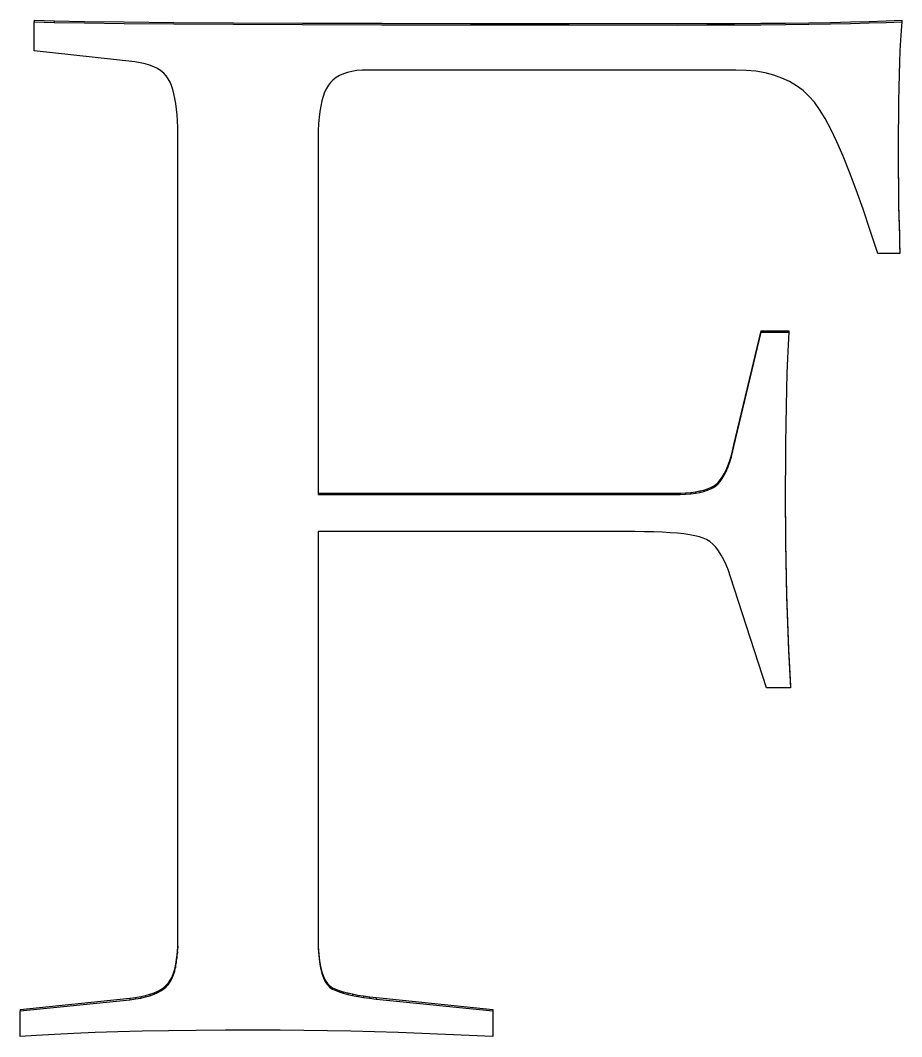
# Model space of a CAD drawing. Header units: millimetres. Extents: x -210 to 210, y -148 to 148.
# Drawn here: x -168.361 to -166.289, y -35.886 to -33.497 of the extents above; entities that cross this region are included whole.
import ezdxf

# ---------------------------------------------------------------- set-up
doc = ezdxf.new("R2010")
doc.units = ezdxf.units.MM
doc.layers.get('0').update_dxf_attribs({"lineweight": 18})

msp = doc.modelspace()

# ---------------------------------------------------------------- linework, layer by layer
at = {"color": 7, "lineweight": 30, "ltscale": 0.001193}
for p, q in [((-168.3289, -33.4975), (-168.2812, -33.4989)), ((-168.3289, -33.5009), (-168.2812, -33.5023))]:
    msp.add_line(p, q, dxfattribs=at)
at = {"color": 7, "lineweight": 30, "ltscale": 8.54492e-05}
for p, q in [((-168.3289, -33.4975), (-168.3289, -33.5009)), ((-168.2812, -33.4989), (-168.2812, -33.5023)), ((-166.2894, -33.4975), (-166.2894, -33.5009)), ((-166.2934, -34.0419), (-166.2934, -34.0453)), ((-166.687, -34.5094), (-166.687, -34.5128)), ((-166.6942, -34.5341), (-166.6942, -34.5375)), ((-166.7066, -34.5634), (-166.7066, -34.5668)), ((-166.6981, -34.5449), (-166.6981, -34.5483)), ((-166.7259, -34.5882), (-166.7259, -34.5916)), ((-166.7207, -34.5835), (-166.7207, -34.5869)), ((-166.7158, -34.5778), (-166.7158, -34.5812)), ((-166.8244, -34.609), (-166.8244, -34.6124)), ((-166.8104, -34.6088), (-166.8104, -34.6122)), ((-166.7739, -34.6056), (-166.7739, -34.6091)), ((-166.7636, -34.6038), (-166.7636, -34.6072)), ((-166.7542, -34.6015), (-166.7542, -34.6049)), ((-166.7457, -34.5988), (-166.7457, -34.6022)), ((-166.7382, -34.5957), (-166.7382, -34.5991)), ((-166.7316, -34.5921), (-166.7316, -34.5955)), ((-166.5509, -35.0626), (-166.5509, -35.0661)), ((-167.9919, -35.687), (-167.9919, -35.6904)), ((-167.9945, -35.7105), (-167.9945, -35.7139)), ((-167.993, -35.6992), (-167.993, -35.7026)), ((-167.6598, -35.6923), (-167.6598, -35.6957)), ((-167.658, -35.7078), (-167.658, -35.7113)), ((-167.9989, -35.7305), (-167.9989, -35.7339)), ((-167.9965, -35.7209), (-167.9965, -35.7243)), ((-167.6526, -35.7342), (-167.6526, -35.7376)), ((-168.0089, -35.754), (-168.0089, -35.7575)), ((-168.0018, -35.7392), (-168.0018, -35.7426)), ((-167.6392, -35.7614), (-167.6392, -35.7649)), ((-168.0468, -35.7833), (-168.0468, -35.7867)), ((-168.0382, -35.7795), (-168.0382, -35.7829)), ((-168.0305, -35.7753), (-168.0305, -35.7787)), ((-168.0238, -35.7707), (-168.0238, -35.7741)), ((-167.6334, -35.7673), (-167.6334, -35.7707)), ((-167.6269, -35.7715), (-167.6269, -35.7749)), ((-167.6196, -35.7748), (-167.6196, -35.7782)), ((-167.6113, -35.7779), (-167.6113, -35.7813)), ((-167.6019, -35.7808), (-167.6019, -35.7843)), ((-167.5915, -35.7836), (-167.5915, -35.787)), ((-167.5802, -35.7861), (-167.5802, -35.7896)), ((-168.1036, -35.7961), (-168.1036, -35.7995)), ((-168.0668, -35.7897), (-168.0668, -35.7931)), ((-168.0563, -35.7867), (-168.0563, -35.7901)), ((-167.5544, -35.7907), (-167.5544, -35.7941)), ((-167.5401, -35.7927), (-167.5401, -35.7961)), ((-167.5247, -35.7945), (-167.5247, -35.7979)), ((-168.3611, -35.8225), (-168.3611, -35.826)), ((-167.2508, -35.8225), (-167.2508, -35.826))]:
    msp.add_line(p, q, dxfattribs=at)
at = {"color": 7, "lineweight": 30, "ltscale": 0.001701}
msp.add_line((-168.3289, -33.569), (-168.3289, -33.5009), dxfattribs=at)
at = {"color": 7, "lineweight": 30, "ltscale": 0.001768}
for p, q in [((-168.2812, -33.4989), (-168.2105, -33.5002)), ((-168.2812, -33.5023), (-168.2105, -33.5036))]:
    msp.add_line(p, q, dxfattribs=at)
at = {"color": 7, "lineweight": 30, "ltscale": 0.002343}
for p, q in [((-168.2105, -33.5002), (-168.1167, -33.5013)), ((-168.2105, -33.5036), (-168.1167, -33.5048))]:
    msp.add_line(p, q, dxfattribs=at)
at = {"color": 7, "lineweight": 30, "ltscale": 0.002919}
for p, q in [((-168.1167, -33.5013), (-168, -33.5023)), ((-168.1167, -33.5048), (-168, -33.5057))]:
    msp.add_line(p, q, dxfattribs=at)
at = {"color": 7, "lineweight": 30, "ltscale": 0.003494}
for p, q in [((-168, -33.5023), (-167.8603, -33.5032)), ((-168, -33.5057), (-167.8603, -33.5066))]:
    msp.add_line(p, q, dxfattribs=at)
at = {"color": 7, "lineweight": 30, "ltscale": 0.004069}
for p, q in [((-167.8603, -33.5032), (-167.6975, -33.5038)), ((-167.8603, -33.5066), (-167.6975, -33.5073))]:
    msp.add_line(p, q, dxfattribs=at)
at = {"color": 7, "lineweight": 30, "ltscale": 0.004644}
for p, q in [((-167.6975, -33.5038), (-167.5117, -33.5044)), ((-167.6975, -33.5073), (-167.5117, -33.5078))]:
    msp.add_line(p, q, dxfattribs=at)
at = {"color": 7, "lineweight": 30, "ltscale": 0.005219}
for p, q in [((-167.5117, -33.5044), (-167.303, -33.5047)), ((-167.5117, -33.5078), (-167.303, -33.5082))]:
    msp.add_line(p, q, dxfattribs=at)
at = {"color": 7, "lineweight": 30, "ltscale": 0.005795}
for p, q in [((-167.303, -33.5047), (-167.0712, -33.505)), ((-167.303, -33.5082), (-167.0712, -33.5084))]:
    msp.add_line(p, q, dxfattribs=at)
at = {"color": 7, "lineweight": 30, "ltscale": 0.00637}
for p, q in [((-167.0712, -33.505), (-166.8164, -33.505)), ((-167.0712, -33.5084), (-166.8164, -33.5085))]:
    msp.add_line(p, q, dxfattribs=at)
at = {"color": 7, "lineweight": 30, "ltscale": 0.001725}
for p, q in [((-166.8164, -33.505), (-166.7474, -33.505)), ((-166.8164, -33.5085), (-166.7474, -33.5084))]:
    msp.add_line(p, q, dxfattribs=at)
at = {"color": 7, "lineweight": 30, "ltscale": 0.001634}
for p, q in [((-166.7474, -33.505), (-166.682, -33.5047)), ((-166.7474, -33.5084), (-166.682, -33.5082))]:
    msp.add_line(p, q, dxfattribs=at)
at = {"color": 7, "lineweight": 30, "ltscale": 0.001543}
for p, q in [((-166.682, -33.5047), (-166.6203, -33.5044)), ((-166.682, -33.5082), (-166.6203, -33.5078))]:
    msp.add_line(p, q, dxfattribs=at)
at = {"color": 7, "lineweight": 30, "ltscale": 0.001453}
for p, q in [((-166.6203, -33.5044), (-166.5621, -33.5038)), ((-166.6203, -33.5078), (-166.5621, -33.5073))]:
    msp.add_line(p, q, dxfattribs=at)
at = {"color": 7, "lineweight": 30, "ltscale": 0.001363}
for p, q in [((-166.5621, -33.5038), (-166.5076, -33.5032)), ((-166.5621, -33.5073), (-166.5076, -33.5066))]:
    msp.add_line(p, q, dxfattribs=at)
at = {"color": 7, "lineweight": 30, "ltscale": 0.001272}
for p, q in [((-166.5076, -33.5032), (-166.4568, -33.5023)), ((-166.5076, -33.5066), (-166.4568, -33.5057))]:
    msp.add_line(p, q, dxfattribs=at)
at = {"color": 7, "lineweight": 30, "ltscale": 0.001182}
for p, q in [((-166.4568, -33.5023), (-166.4095, -33.5013)), ((-166.4568, -33.5057), (-166.4095, -33.5048))]:
    msp.add_line(p, q, dxfattribs=at)
at = {"color": 7, "lineweight": 30, "ltscale": 0.001091}
for p, q in [((-166.4095, -33.5013), (-166.3659, -33.5002)), ((-166.4095, -33.5048), (-166.3659, -33.5036))]:
    msp.add_line(p, q, dxfattribs=at)
at = {"color": 7, "lineweight": 30, "ltscale": 0.001001}
for p, q in [((-166.3659, -33.5002), (-166.3258, -33.4989)), ((-166.3659, -33.5036), (-166.3258, -33.5023))]:
    msp.add_line(p, q, dxfattribs=at)
at = {"color": 7, "lineweight": 30, "ltscale": 0.000910897}
for p, q in [((-166.3258, -33.4989), (-166.2894, -33.4975)), ((-166.3258, -33.5023), (-166.2894, -33.5009))]:
    msp.add_line(p, q, dxfattribs=at)
at = {"color": 7, "lineweight": 30, "ltscale": 0.000518297}
msp.add_line((-166.2894, -33.5009), (-166.2909, -33.5216), dxfattribs=at)
at = {"color": 7, "lineweight": 30, "ltscale": 0.00056914}
msp.add_line((-166.2909, -33.5216), (-166.2923, -33.5443), dxfattribs=at)
at = {"color": 7, "lineweight": 30, "ltscale": 0.000619782}
msp.add_line((-166.2923, -33.5443), (-166.2935, -33.5691), dxfattribs=at)
at = {"color": 7, "lineweight": 30, "ltscale": 0.00597}
msp.add_line((-168.0916, -33.5954), (-168.3289, -33.569), dxfattribs=at)
at = {"color": 7, "lineweight": 30, "ltscale": 0.000670649}
msp.add_line((-166.2935, -33.5691), (-166.2946, -33.5959), dxfattribs=at)
at = {"color": 7, "lineweight": 30, "ltscale": 0.000313509}
msp.add_line((-168.0791, -33.5973), (-168.0916, -33.5954), dxfattribs=at)
at = {"color": 7, "lineweight": 30, "ltscale": 0.000293839}
msp.add_line((-168.0677, -33.5997), (-168.0791, -33.5973), dxfattribs=at)
at = {"color": 7, "lineweight": 30, "ltscale": 0.000275263}
msp.add_line((-168.0571, -33.6028), (-168.0677, -33.5997), dxfattribs=at)
at = {"color": 7, "lineweight": 30, "ltscale": 0.000258388}
msp.add_line((-168.0475, -33.6066), (-168.0571, -33.6028), dxfattribs=at)
at = {"color": 7, "lineweight": 30, "ltscale": 0.000244086}
msp.add_line((-168.0388, -33.611), (-168.0475, -33.6066), dxfattribs=at)
at = {"color": 7, "lineweight": 30, "ltscale": 0.000231881}
msp.add_line((-168.031, -33.6161), (-168.0388, -33.611), dxfattribs=at)
at = {"color": 7, "lineweight": 30, "ltscale": 0.000721413}
msp.add_line((-166.2946, -33.5959), (-166.2955, -33.6247), dxfattribs=at)
at = {"color": 7, "lineweight": 30, "ltscale": 0.000222611}
msp.add_line((-168.0241, -33.6217), (-168.031, -33.6161), dxfattribs=at)
at = {"color": 7, "lineweight": 30, "ltscale": 0.000216984}
msp.add_line((-168.0182, -33.6281), (-168.0241, -33.6217), dxfattribs=at)
at = {"color": 7, "lineweight": 30, "ltscale": 0.000214886}
msp.add_line((-168.0132, -33.6351), (-168.0182, -33.6281), dxfattribs=at)
at = {"color": 7, "lineweight": 30, "ltscale": 0.000215974}
msp.add_line((-168.0091, -33.6427), (-168.0132, -33.6351), dxfattribs=at)
at = {"color": 7, "lineweight": 30, "ltscale": 0.000221492}
msp.add_line((-167.6185, -33.6319), (-167.6256, -33.6373), dxfattribs=at)
at = {"color": 7, "lineweight": 30, "ltscale": 0.000229881}
msp.add_line((-167.6106, -33.6272), (-167.6185, -33.6319), dxfattribs=at)
at = {"color": 7, "lineweight": 30, "ltscale": 0.000241227}
msp.add_line((-167.6018, -33.6233), (-167.6106, -33.6272), dxfattribs=at)
at = {"color": 7, "lineweight": 30, "ltscale": 0.000255738}
msp.add_line((-167.5921, -33.6201), (-167.6018, -33.6233), dxfattribs=at)
at = {"color": 7, "lineweight": 30, "ltscale": 0.000271726}
msp.add_line((-167.5815, -33.6176), (-167.5921, -33.6201), dxfattribs=at)
at = {"color": 7, "lineweight": 30, "ltscale": 0.000289969}
msp.add_line((-167.5701, -33.6158), (-167.5815, -33.6176), dxfattribs=at)
at = {"color": 7, "lineweight": 30, "ltscale": 0.000310167}
msp.add_line((-167.5577, -33.6147), (-167.5701, -33.6158), dxfattribs=at)
at = {"color": 7, "lineweight": 30, "ltscale": 0.000330853}
msp.add_line((-167.5445, -33.6143), (-167.5577, -33.6147), dxfattribs=at)
at = {"color": 7, "lineweight": 30, "ltscale": 0.021622}
msp.add_line((-166.6796, -33.6143), (-167.5445, -33.6143), dxfattribs=at)
at = {"color": 7, "lineweight": 30, "ltscale": 0.00060759}
msp.add_line((-166.6553, -33.6151), (-166.6796, -33.6143), dxfattribs=at)
at = {"color": 7, "lineweight": 30, "ltscale": 0.000578048}
msp.add_line((-166.6323, -33.6173), (-166.6553, -33.6151), dxfattribs=at)
at = {"color": 7, "lineweight": 30, "ltscale": 0.000551373}
msp.add_line((-166.6106, -33.6211), (-166.6323, -33.6173), dxfattribs=at)
at = {"color": 7, "lineweight": 30, "ltscale": 0.00052803}
msp.add_line((-166.5901, -33.6264), (-166.6106, -33.6211), dxfattribs=at)
at = {"color": 7, "lineweight": 30, "ltscale": 0.000507686}
msp.add_line((-166.571, -33.6332), (-166.5901, -33.6264), dxfattribs=at)
at = {"color": 7, "lineweight": 30, "ltscale": 0.000492406}
msp.add_line((-166.5531, -33.6415), (-166.571, -33.6332), dxfattribs=at)
at = {"color": 7, "lineweight": 30, "ltscale": 0.000772407}
msp.add_line((-166.2955, -33.6247), (-166.2962, -33.6556), dxfattribs=at)
at = {"color": 7, "lineweight": 30, "ltscale": 0.00022639}
msp.add_line((-168.0056, -33.651), (-168.0091, -33.6427), dxfattribs=at)
at = {"color": 7, "lineweight": 30, "ltscale": 0.000243374}
msp.add_line((-168.0026, -33.6603), (-168.0056, -33.651), dxfattribs=at)
at = {"color": 7, "lineweight": 30, "ltscale": 0.000261871}
msp.add_line((-167.9999, -33.6704), (-168.0026, -33.6603), dxfattribs=at)
at = {"color": 7, "lineweight": 30, "ltscale": 0.00024078}
msp.add_line((-167.6416, -33.6579), (-167.6457, -33.6666), dxfattribs=at)
at = {"color": 7, "lineweight": 30, "ltscale": 0.00022402}
msp.add_line((-167.637, -33.6502), (-167.6416, -33.6579), dxfattribs=at)
at = {"color": 7, "lineweight": 30, "ltscale": 0.000215474}
msp.add_line((-167.6317, -33.6434), (-167.637, -33.6502), dxfattribs=at)
at = {"color": 7, "lineweight": 30, "ltscale": 0.000216874}
msp.add_line((-167.6256, -33.6373), (-167.6317, -33.6434), dxfattribs=at)
at = {"color": 7, "lineweight": 30, "ltscale": 0.000481688}
msp.add_line((-166.5366, -33.6514), (-166.5531, -33.6415), dxfattribs=at)
at = {"color": 7, "lineweight": 30, "ltscale": 0.000475852}
msp.add_line((-166.5213, -33.6627), (-166.5366, -33.6514), dxfattribs=at)
at = {"color": 7, "lineweight": 30, "ltscale": 0.000823326}
msp.add_line((-166.2962, -33.6556), (-166.2967, -33.6885), dxfattribs=at)
at = {"color": 7, "lineweight": 30, "ltscale": 0.000280951}
msp.add_line((-167.9975, -33.6814), (-167.9999, -33.6704), dxfattribs=at)
at = {"color": 7, "lineweight": 30, "ltscale": 0.000300428}
msp.add_line((-167.9955, -33.6932), (-167.9975, -33.6814), dxfattribs=at)
at = {"color": 7, "lineweight": 30, "ltscale": 0.000279984}
msp.add_line((-167.6493, -33.6764), (-167.6524, -33.6871), dxfattribs=at)
at = {"color": 7, "lineweight": 30, "ltscale": 0.000259627}
msp.add_line((-167.6457, -33.6666), (-167.6493, -33.6764), dxfattribs=at)
at = {"color": 7, "lineweight": 30, "ltscale": 0.000475313}
msp.add_line((-166.5073, -33.6756), (-166.5213, -33.6627), dxfattribs=at)
at = {"color": 7, "lineweight": 30, "ltscale": 0.000479295}
msp.add_line((-166.4946, -33.6899), (-166.5073, -33.6756), dxfattribs=at)
at = {"color": 7, "lineweight": 30, "ltscale": 0.000320564}
msp.add_line((-167.9939, -33.706), (-167.9955, -33.6932), dxfattribs=at)
at = {"color": 7, "lineweight": 30, "ltscale": 0.000341361}
msp.add_line((-167.9926, -33.7196), (-167.9939, -33.706), dxfattribs=at)
at = {"color": 7, "lineweight": 30, "ltscale": 0.000324511}
msp.add_line((-167.6551, -33.6989), (-167.6573, -33.7117), dxfattribs=at)
at = {"color": 7, "lineweight": 30, "ltscale": 0.000301966}
msp.add_line((-167.6524, -33.6871), (-167.6551, -33.6989), dxfattribs=at)
at = {"color": 7, "lineweight": 30, "ltscale": 0.000528817}
msp.add_line((-166.4822, -33.7071), (-166.4946, -33.6899), dxfattribs=at)
at = {"color": 7, "lineweight": 30, "ltscale": 0.000621465}
msp.add_line((-166.4693, -33.7283), (-166.4822, -33.7071), dxfattribs=at)
at = {"color": 7, "lineweight": 30, "ltscale": 0.000874385}
msp.add_line((-166.2967, -33.6885), (-166.2971, -33.7235), dxfattribs=at)
at = {"color": 7, "lineweight": 30, "ltscale": 0.000362047}
msp.add_line((-167.9917, -33.734), (-167.9926, -33.7196), dxfattribs=at)
at = {"color": 7, "lineweight": 30, "ltscale": 0.000372201}
msp.add_line((-167.659, -33.7255), (-167.6602, -33.7404), dxfattribs=at)
at = {"color": 7, "lineweight": 30, "ltscale": 0.000348006}
msp.add_line((-167.6573, -33.7117), (-167.659, -33.7255), dxfattribs=at)
at = {"color": 7, "lineweight": 30, "ltscale": 0.000717432}
msp.add_line((-166.4558, -33.7537), (-166.4693, -33.7283), dxfattribs=at)
at = {"color": 7, "lineweight": 30, "ltscale": 0.000925275}
msp.add_line((-166.2971, -33.7235), (-166.2974, -33.7605), dxfattribs=at)
at = {"color": 7, "lineweight": 30, "ltscale": 0.000383528}
msp.add_line((-167.9912, -33.7493), (-167.9917, -33.734), dxfattribs=at)
at = {"color": 7, "lineweight": 30, "ltscale": 0.000405047}
msp.add_line((-167.991, -33.7655), (-167.9912, -33.7493), dxfattribs=at)
at = {"color": 7, "lineweight": 30, "ltscale": 0.000396848}
msp.add_line((-167.6602, -33.7404), (-167.6609, -33.7562), dxfattribs=at)
at = {"color": 7, "lineweight": 30, "ltscale": 0.00081483}
msp.add_line((-166.4418, -33.7831), (-166.4558, -33.7537), dxfattribs=at)
at = {"color": 7, "lineweight": 30, "ltscale": 0.047446}
msp.add_line((-167.991, -35.6634), (-167.991, -33.7655), dxfattribs=at)
at = {"color": 7, "lineweight": 30, "ltscale": 0.000422045}
msp.add_line((-167.6609, -33.7562), (-167.6611, -33.7731), dxfattribs=at)
at = {"color": 7, "lineweight": 30, "ltscale": 0.020982}
msp.add_line((-167.6611, -33.7731), (-167.6611, -34.6124), dxfattribs=at)
at = {"color": 7, "lineweight": 30, "ltscale": 0.000976279}
msp.add_line((-166.2974, -33.7605), (-166.2975, -33.7996), dxfattribs=at)
at = {"color": 7, "lineweight": 30, "ltscale": 0.000913296}
msp.add_line((-166.4272, -33.8166), (-166.4418, -33.7831), dxfattribs=at)
at = {"color": 7, "lineweight": 30, "ltscale": 0.000724889}
for p, q in [((-166.2975, -33.7961), (-166.2974, -33.8251)), ((-166.2975, -33.7996), (-166.2974, -33.8286))]:
    msp.add_line(p, q, dxfattribs=at)
at = {"color": 7, "lineweight": 30, "ltscale": 0.001013}
msp.add_line((-166.412, -33.8542), (-166.4272, -33.8166), dxfattribs=at)
at = {"color": 7, "lineweight": 30, "ltscale": 0.000700478}
for p, q in [((-166.2974, -33.8251), (-166.2973, -33.8532)), ((-166.2974, -33.8286), (-166.2973, -33.8566))]:
    msp.add_line(p, q, dxfattribs=at)
at = {"color": 7, "lineweight": 30, "ltscale": 0.001114}
msp.add_line((-166.3963, -33.8958), (-166.412, -33.8542), dxfattribs=at)
at = {"color": 7, "lineweight": 30, "ltscale": 0.000675795}
msp.add_line((-166.2973, -33.8532), (-166.2971, -33.8802), dxfattribs=at)
at = {"color": 7, "lineweight": 30, "ltscale": 0.000675699}
msp.add_line((-166.2973, -33.8566), (-166.2971, -33.8836), dxfattribs=at)
at = {"color": 7, "lineweight": 30, "ltscale": 0.001214}
msp.add_line((-166.38, -33.9416), (-166.3963, -33.8958), dxfattribs=at)
at = {"color": 7, "lineweight": 30, "ltscale": 0.00065111}
msp.add_line((-166.2971, -33.8802), (-166.2968, -33.9062), dxfattribs=at)
at = {"color": 7, "lineweight": 30, "ltscale": 0.000651205}
msp.add_line((-166.2971, -33.8836), (-166.2968, -33.9097), dxfattribs=at)
at = {"color": 7, "lineweight": 30, "ltscale": 0.000626822}
for p, q in [((-166.2968, -33.9062), (-166.2965, -33.9313)), ((-166.2968, -33.9097), (-166.2965, -33.9347))]:
    msp.add_line(p, q, dxfattribs=at)
at = {"color": 7, "lineweight": 30, "ltscale": 0.001315}
msp.add_line((-166.3631, -33.9914), (-166.38, -33.9416), dxfattribs=at)
at = {"color": 7, "lineweight": 30, "ltscale": 0.000602163}
for p, q in [((-166.2965, -33.9313), (-166.296, -33.9554)), ((-166.2965, -33.9347), (-166.296, -33.9588))]:
    msp.add_line(p, q, dxfattribs=at)
at = {"color": 7, "lineweight": 30, "ltscale": 0.000577595}
msp.add_line((-166.296, -33.9554), (-166.2955, -33.9785), dxfattribs=at)
at = {"color": 7, "lineweight": 30, "ltscale": 0.0005775}
msp.add_line((-166.296, -33.9588), (-166.2955, -33.9819), dxfattribs=at)
at = {"color": 7, "lineweight": 30, "ltscale": 0.001416}
msp.add_line((-166.3457, -34.0453), (-166.3631, -33.9914), dxfattribs=at)
at = {"color": 7, "lineweight": 30, "ltscale": 0.000553151}
for p, q in [((-166.2955, -33.9785), (-166.2949, -34.0006)), ((-166.2955, -33.9819), (-166.2949, -34.004))]:
    msp.add_line(p, q, dxfattribs=at)
at = {"color": 7, "lineweight": 30, "ltscale": 0.000528602}
for p, q in [((-166.2949, -34.0006), (-166.2942, -34.0217)), ((-166.2949, -34.004), (-166.2942, -34.0252))]:
    msp.add_line(p, q, dxfattribs=at)
at = {"color": 7, "lineweight": 30, "ltscale": 0.000504092}
msp.add_line((-166.2942, -34.0217), (-166.2934, -34.0419), dxfattribs=at)
at = {"color": 7, "lineweight": 30, "ltscale": 0.000504187}
msp.add_line((-166.2942, -34.0252), (-166.2934, -34.0453), dxfattribs=at)
at = {"color": 7, "lineweight": 30, "ltscale": 0.001307}
msp.add_line((-166.2934, -34.0453), (-166.3457, -34.0453), dxfattribs=at)
at = {"color": 7, "lineweight": 30, "ltscale": 0.006901}
for p, q in [((-166.6836, -34.4956), (-166.6193, -34.2271)), ((-166.6836, -34.499), (-166.6193, -34.2305))]:
    msp.add_line(p, q, dxfattribs=at)
at = {"color": 7, "lineweight": 30, "ltscale": 0.001609}
for p, q in [((-166.6193, -34.2271), (-166.5549, -34.2271)), ((-166.6193, -34.2305), (-166.5549, -34.2305))]:
    msp.add_line(p, q, dxfattribs=at)
at = {"color": 7, "lineweight": 30, "ltscale": 8.53539e-05}
for p, q in [((-166.6193, -34.2271), (-166.6193, -34.2305)), ((-166.5549, -34.2271), (-166.5549, -34.2305)), ((-166.6905, -34.5222), (-166.6905, -34.5257)), ((-166.7023, -34.5546), (-166.7023, -34.558)), ((-166.7111, -34.5711), (-166.7111, -34.5745)), ((-166.7973, -34.6081), (-166.7973, -34.6116)), ((-166.7851, -34.6071), (-166.7851, -34.6105)), ((-167.9912, -35.6739), (-167.9912, -35.6773)), ((-167.6608, -35.675), (-167.6608, -35.6784)), ((-167.6557, -35.7218), (-167.6557, -35.7252))]:
    msp.add_line(p, q, dxfattribs=at)
at = {"color": 7, "lineweight": 30, "ltscale": 0.000734367}
msp.add_line((-166.5549, -34.2305), (-166.5564, -34.2599), dxfattribs=at)
at = {"color": 7, "lineweight": 30, "ltscale": 0.000802298}
msp.add_line((-166.5564, -34.2599), (-166.5578, -34.2919), dxfattribs=at)
at = {"color": 7, "lineweight": 30, "ltscale": 0.000870069}
msp.add_line((-166.5578, -34.2919), (-166.559, -34.3267), dxfattribs=at)
at = {"color": 7, "lineweight": 30, "ltscale": 0.000937916}
msp.add_line((-166.559, -34.3267), (-166.56, -34.3642), dxfattribs=at)
at = {"color": 7, "lineweight": 30, "ltscale": 0.001006}
msp.add_line((-166.56, -34.3642), (-166.561, -34.4045), dxfattribs=at)
at = {"color": 7, "lineweight": 30, "ltscale": 0.001074}
for p, q in [((-166.561, -34.4045), (-166.5617, -34.4474)), ((-166.5571, -34.9328), (-166.5552, -34.9757)), ((-166.5571, -34.9362), (-166.5552, -34.9791))]:
    msp.add_line(p, q, dxfattribs=at)
at = {"color": 7, "lineweight": 30, "ltscale": 0.001142}
msp.add_line((-166.5617, -34.4474), (-166.5622, -34.4931), dxfattribs=at)
at = {"color": 7, "lineweight": 30, "ltscale": 0.000356218}
for p, q in [((-166.687, -34.5094), (-166.6836, -34.4956)), ((-166.687, -34.5128), (-166.6836, -34.499))]:
    msp.add_line(p, q, dxfattribs=at)
at = {"color": 7, "lineweight": 30, "ltscale": 0.00121}
msp.add_line((-166.5622, -34.4931), (-166.5626, -34.5415), dxfattribs=at)
at = {"color": 7, "lineweight": 30, "ltscale": 0.000332689}
msp.add_line((-166.6905, -34.5222), (-166.687, -34.5094), dxfattribs=at)
at = {"color": 7, "lineweight": 30, "ltscale": 0.000332597}
msp.add_line((-166.6905, -34.5257), (-166.687, -34.5128), dxfattribs=at)
at = {"color": 7, "lineweight": 30, "ltscale": 0.000287014}
for p, q in [((-166.6981, -34.5449), (-166.6942, -34.5341)), ((-166.6981, -34.5483), (-166.6942, -34.5375))]:
    msp.add_line(p, q, dxfattribs=at)
at = {"color": 7, "lineweight": 30, "ltscale": 0.000309581}
msp.add_line((-166.6942, -34.5341), (-166.6905, -34.5222), dxfattribs=at)
at = {"color": 7, "lineweight": 30, "ltscale": 0.000309672}
msp.add_line((-166.6942, -34.5375), (-166.6905, -34.5257), dxfattribs=at)
at = {"color": 7, "lineweight": 30, "ltscale": 0.001278}
msp.add_line((-166.5626, -34.5415), (-166.5629, -34.5926), dxfattribs=at)
at = {"color": 7, "lineweight": 30, "ltscale": 0.000224257}
msp.add_line((-166.7111, -34.5711), (-166.7066, -34.5634), dxfattribs=at)
at = {"color": 7, "lineweight": 30, "ltscale": 0.000224175}
msp.add_line((-166.7111, -34.5745), (-166.7066, -34.5668), dxfattribs=at)
at = {"color": 7, "lineweight": 30, "ltscale": 0.000243705}
msp.add_line((-166.7066, -34.5634), (-166.7023, -34.5546), dxfattribs=at)
at = {"color": 7, "lineweight": 30, "ltscale": 0.000243791}
msp.add_line((-166.7066, -34.5668), (-166.7023, -34.558), dxfattribs=at)
at = {"color": 7, "lineweight": 30, "ltscale": 0.000265538}
msp.add_line((-166.7023, -34.5546), (-166.6981, -34.5449), dxfattribs=at)
at = {"color": 7, "lineweight": 30, "ltscale": 0.00026545}
msp.add_line((-166.7023, -34.558), (-166.6981, -34.5483), dxfattribs=at)
at = {"color": 7, "lineweight": 30, "ltscale": 0.000172968}
for p, q in [((-166.7316, -34.5921), (-166.7259, -34.5882)), ((-166.7316, -34.5955), (-166.7259, -34.5916))]:
    msp.add_line(p, q, dxfattribs=at)
at = {"color": 7, "lineweight": 30, "ltscale": 0.000173298}
for p, q in [((-166.7259, -34.5882), (-166.7207, -34.5835)), ((-166.7259, -34.5916), (-166.7207, -34.5869))]:
    msp.add_line(p, q, dxfattribs=at)
at = {"color": 7, "lineweight": 30, "ltscale": 0.000188401}
for p, q in [((-166.7207, -34.5835), (-166.7158, -34.5778)), ((-166.7207, -34.5869), (-166.7158, -34.5812))]:
    msp.add_line(p, q, dxfattribs=at)
at = {"color": 7, "lineweight": 30, "ltscale": 0.000204883}
msp.add_line((-166.7158, -34.5778), (-166.7111, -34.5711), dxfattribs=at)
at = {"color": 7, "lineweight": 30, "ltscale": 0.000204961}
msp.add_line((-166.7158, -34.5812), (-166.7111, -34.5745), dxfattribs=at)
at = {"color": 7, "lineweight": 30, "ltscale": 0.020918}
for p, q in [((-167.6611, -34.609), (-166.8244, -34.609)), ((-167.6611, -34.6124), (-166.8244, -34.6124))]:
    msp.add_line(p, q, dxfattribs=at)
at = {"color": 7, "lineweight": 30, "ltscale": 0.000350227}
for p, q in [((-166.8244, -34.609), (-166.8104, -34.6088)), ((-166.8244, -34.6124), (-166.8104, -34.6122))]:
    msp.add_line(p, q, dxfattribs=at)
at = {"color": 7, "lineweight": 30, "ltscale": 0.00032767}
msp.add_line((-166.8104, -34.6088), (-166.7973, -34.6081), dxfattribs=at)
at = {"color": 7, "lineweight": 30, "ltscale": 0.000327674}
msp.add_line((-166.8104, -34.6122), (-166.7973, -34.6116), dxfattribs=at)
at = {"color": 7, "lineweight": 30, "ltscale": 0.000305516}
for p, q in [((-166.7973, -34.6081), (-166.7851, -34.6071)), ((-166.7973, -34.6116), (-166.7851, -34.6105))]:
    msp.add_line(p, q, dxfattribs=at)
at = {"color": 7, "lineweight": 30, "ltscale": 0.000283128}
msp.add_line((-166.7851, -34.6071), (-166.7739, -34.6056), dxfattribs=at)
at = {"color": 7, "lineweight": 30, "ltscale": 0.000283115}
msp.add_line((-166.7851, -34.6105), (-166.7739, -34.6091), dxfattribs=at)
at = {"color": 7, "lineweight": 30, "ltscale": 0.000262073}
for p, q in [((-166.7739, -34.6056), (-166.7636, -34.6038)), ((-166.7739, -34.6091), (-166.7636, -34.6072))]:
    msp.add_line(p, q, dxfattribs=at)
at = {"color": 7, "lineweight": 30, "ltscale": 0.000241852}
for p, q in [((-166.7636, -34.6038), (-166.7542, -34.6015)), ((-166.7636, -34.6072), (-166.7542, -34.6049))]:
    msp.add_line(p, q, dxfattribs=at)
at = {"color": 7, "lineweight": 30, "ltscale": 0.000221887}
for p, q in [((-166.7542, -34.6015), (-166.7457, -34.5988)), ((-166.7542, -34.6049), (-166.7457, -34.6022))]:
    msp.add_line(p, q, dxfattribs=at)
at = {"color": 7, "lineweight": 30, "ltscale": 0.000204587}
for p, q in [((-166.7457, -34.5988), (-166.7382, -34.5957)), ((-166.7457, -34.6022), (-166.7382, -34.5991))]:
    msp.add_line(p, q, dxfattribs=at)
at = {"color": 7, "lineweight": 30, "ltscale": 0.000187683}
for p, q in [((-166.7382, -34.5957), (-166.7316, -34.5921)), ((-166.7382, -34.5991), (-166.7316, -34.5955))]:
    msp.add_line(p, q, dxfattribs=at)
at = {"color": 7, "lineweight": 30, "ltscale": 0.001346}
msp.add_line((-166.5629, -34.5926), (-166.563, -34.6464), dxfattribs=at)
at = {"color": 7, "lineweight": 30, "ltscale": 0.001007}
for p, q in [((-166.563, -34.643), (-166.5628, -34.6833)), ((-166.563, -34.6464), (-166.5628, -34.6867))]:
    msp.add_line(p, q, dxfattribs=at)
at = {"color": 7, "lineweight": 30, "ltscale": 0.001016}
for p, q in [((-166.5628, -34.6833), (-166.5625, -34.7239)), ((-166.5628, -34.6867), (-166.5625, -34.7273))]:
    msp.add_line(p, q, dxfattribs=at)
at = {"color": 7, "lineweight": 30, "ltscale": 0.018605}
msp.add_line((-166.9169, -34.6993), (-167.6611, -34.6993), dxfattribs=at)
at = {"color": 7, "lineweight": 30, "ltscale": 0.024007}
msp.add_line((-167.6611, -34.6993), (-167.6611, -35.6596), dxfattribs=at)
at = {"color": 7, "lineweight": 30, "ltscale": 0.000583661}
msp.add_line((-166.8936, -34.6995), (-166.9169, -34.6993), dxfattribs=at)
at = {"color": 7, "lineweight": 30, "ltscale": 0.000542569}
msp.add_line((-166.8719, -34.6999), (-166.8936, -34.6995), dxfattribs=at)
at = {"color": 7, "lineweight": 30, "ltscale": 0.000503135}
msp.add_line((-166.8518, -34.7007), (-166.8719, -34.6999), dxfattribs=at)
at = {"color": 7, "lineweight": 30, "ltscale": 0.000463852}
msp.add_line((-166.8333, -34.7018), (-166.8518, -34.7007), dxfattribs=at)
at = {"color": 7, "lineweight": 30, "ltscale": 0.000423285}
msp.add_line((-166.8164, -34.7031), (-166.8333, -34.7018), dxfattribs=at)
at = {"color": 7, "lineweight": 30, "ltscale": 0.000384488}
msp.add_line((-166.8011, -34.7048), (-166.8164, -34.7031), dxfattribs=at)
at = {"color": 7, "lineweight": 30, "ltscale": 0.000345308}
msp.add_line((-166.7874, -34.7067), (-166.8011, -34.7048), dxfattribs=at)
at = {"color": 7, "lineweight": 30, "ltscale": 0.000307407}
msp.add_line((-166.7753, -34.709), (-166.7874, -34.7067), dxfattribs=at)
at = {"color": 7, "lineweight": 30, "ltscale": 0.000269444}
msp.add_line((-166.7649, -34.7116), (-166.7753, -34.709), dxfattribs=at)
at = {"color": 7, "lineweight": 30, "ltscale": 0.000232615}
msp.add_line((-166.756, -34.7145), (-166.7649, -34.7116), dxfattribs=at)
at = {"color": 7, "lineweight": 30, "ltscale": 0.000216807}
msp.add_line((-166.7482, -34.7181), (-166.756, -34.7145), dxfattribs=at)
at = {"color": 7, "lineweight": 30, "ltscale": 0.0002245}
msp.add_line((-166.7406, -34.7229), (-166.7482, -34.7181), dxfattribs=at)
at = {"color": 7, "lineweight": 30, "ltscale": 0.000235737}
msp.add_line((-166.7334, -34.729), (-166.7406, -34.7229), dxfattribs=at)
at = {"color": 7, "lineweight": 30, "ltscale": 0.000250859}
msp.add_line((-166.7264, -34.7362), (-166.7334, -34.729), dxfattribs=at)
at = {"color": 7, "lineweight": 30, "ltscale": 0.001026}
for p, q in [((-166.5625, -34.7239), (-166.5619, -34.7649)), ((-166.5625, -34.7273), (-166.5619, -34.7683))]:
    msp.add_line(p, q, dxfattribs=at)
at = {"color": 7, "lineweight": 30, "ltscale": 0.000268293}
msp.add_line((-166.7198, -34.7447), (-166.7264, -34.7362), dxfattribs=at)
at = {"color": 7, "lineweight": 30, "ltscale": 0.000288098}
msp.add_line((-166.7136, -34.7544), (-166.7198, -34.7447), dxfattribs=at)
at = {"color": 7, "lineweight": 30, "ltscale": 0.000310185}
msp.add_line((-166.7076, -34.7653), (-166.7136, -34.7544), dxfattribs=at)
at = {"color": 7, "lineweight": 30, "ltscale": 0.000333727}
msp.add_line((-166.702, -34.7774), (-166.7076, -34.7653), dxfattribs=at)
at = {"color": 7, "lineweight": 30, "ltscale": 0.000358241}
msp.add_line((-166.6967, -34.7907), (-166.702, -34.7774), dxfattribs=at)
at = {"color": 7, "lineweight": 30, "ltscale": 0.001035}
for p, q in [((-166.5619, -34.7649), (-166.561, -34.8063)), ((-166.5619, -34.7683), (-166.561, -34.8097))]:
    msp.add_line(p, q, dxfattribs=at)
at = {"color": 7, "lineweight": 30, "ltscale": 0.000383681}
msp.add_line((-166.6917, -34.8052), (-166.6967, -34.7907), dxfattribs=at)
at = {"color": 7, "lineweight": 30, "ltscale": 0.006855}
msp.add_line((-166.6072, -35.0661), (-166.6917, -34.8052), dxfattribs=at)
at = {"color": 7, "lineweight": 30, "ltscale": 0.001045}
for p, q in [((-166.561, -34.8063), (-166.56, -34.8481)), ((-166.561, -34.8097), (-166.56, -34.8515))]:
    msp.add_line(p, q, dxfattribs=at)
at = {"color": 7, "lineweight": 30, "ltscale": 0.001054}
for p, q in [((-166.56, -34.8481), (-166.5586, -34.8902)), ((-166.56, -34.8515), (-166.5586, -34.8937))]:
    msp.add_line(p, q, dxfattribs=at)
at = {"color": 7, "lineweight": 30, "ltscale": 0.001064}
for p, q in [((-166.5586, -34.8902), (-166.5571, -34.9328)), ((-166.5586, -34.8937), (-166.5571, -34.9362))]:
    msp.add_line(p, q, dxfattribs=at)
at = {"color": 7, "lineweight": 30, "ltscale": 0.001083}
for p, q in [((-166.5552, -34.9757), (-166.5532, -35.019)), ((-166.5552, -34.9791), (-166.5532, -35.0224))]:
    msp.add_line(p, q, dxfattribs=at)
at = {"color": 7, "lineweight": 30, "ltscale": 0.001093}
for p, q in [((-166.5532, -35.019), (-166.5509, -35.0626)), ((-166.5532, -35.0224), (-166.5509, -35.0661))]:
    msp.add_line(p, q, dxfattribs=at)
at = {"color": 7, "lineweight": 30, "ltscale": 0.001408}
msp.add_line((-166.5509, -35.0661), (-166.6072, -35.0661), dxfattribs=at)
at = {"color": 7, "lineweight": 30, "ltscale": 0.000348227}
msp.add_line((-167.9912, -35.6739), (-167.991, -35.66), dxfattribs=at)
at = {"color": 7, "lineweight": 30, "ltscale": 0.000348132}
msp.add_line((-167.9912, -35.6773), (-167.991, -35.6634), dxfattribs=at)
at = {"color": 7, "lineweight": 30, "ltscale": 0.000471197}
msp.add_line((-167.6611, -35.6562), (-167.6608, -35.675), dxfattribs=at)
at = {"color": 7, "lineweight": 30, "ltscale": 0.000471101}
msp.add_line((-167.6611, -35.6596), (-167.6608, -35.6784), dxfattribs=at)
at = {"color": 7, "lineweight": 30, "ltscale": 0.000306159}
for p, q in [((-167.993, -35.6992), (-167.9919, -35.687)), ((-167.993, -35.7026), (-167.9919, -35.6904))]:
    msp.add_line(p, q, dxfattribs=at)
at = {"color": 7, "lineweight": 30, "ltscale": 0.00032695}
msp.add_line((-167.9919, -35.687), (-167.9912, -35.6739), dxfattribs=at)
at = {"color": 7, "lineweight": 30, "ltscale": 0.000327045}
msp.add_line((-167.9919, -35.6904), (-167.9912, -35.6773), dxfattribs=at)
at = {"color": 7, "lineweight": 30, "ltscale": 0.000431247}
msp.add_line((-167.6608, -35.675), (-167.6598, -35.6923), dxfattribs=at)
at = {"color": 7, "lineweight": 30, "ltscale": 0.000431342}
msp.add_line((-167.6608, -35.6784), (-167.6598, -35.6957), dxfattribs=at)
at = {"color": 7, "lineweight": 30, "ltscale": 0.000266042}
for p, q in [((-167.9965, -35.7209), (-167.9945, -35.7105)), ((-167.9965, -35.7243), (-167.9945, -35.7139))]:
    msp.add_line(p, q, dxfattribs=at)
at = {"color": 7, "lineweight": 30, "ltscale": 0.000285661}
for p, q in [((-167.9945, -35.7105), (-167.993, -35.6992)), ((-167.9945, -35.7139), (-167.993, -35.7026))]:
    msp.add_line(p, q, dxfattribs=at)
at = {"color": 7, "lineweight": 30, "ltscale": 0.000392196}
for p, q in [((-167.6598, -35.6923), (-167.658, -35.7078)), ((-167.6598, -35.6957), (-167.658, -35.7113))]:
    msp.add_line(p, q, dxfattribs=at)
at = {"color": 7, "lineweight": 30, "ltscale": 0.000354428}
msp.add_line((-167.658, -35.7078), (-167.6557, -35.7218), dxfattribs=at)
at = {"color": 7, "lineweight": 30, "ltscale": 0.000354334}
msp.add_line((-167.658, -35.7113), (-167.6557, -35.7252), dxfattribs=at)
at = {"color": 7, "lineweight": 30, "ltscale": 0.000229441}
for p, q in [((-168.0018, -35.7392), (-167.9989, -35.7305)), ((-168.0018, -35.7426), (-167.9989, -35.7339))]:
    msp.add_line(p, q, dxfattribs=at)
at = {"color": 7, "lineweight": 30, "ltscale": 0.000247122}
for p, q in [((-167.9989, -35.7305), (-167.9965, -35.7209)), ((-167.9989, -35.7339), (-167.9965, -35.7243))]:
    msp.add_line(p, q, dxfattribs=at)
at = {"color": 7, "lineweight": 30, "ltscale": 0.000317806}
msp.add_line((-167.6557, -35.7218), (-167.6526, -35.7342), dxfattribs=at)
at = {"color": 7, "lineweight": 30, "ltscale": 0.000317899}
msp.add_line((-167.6557, -35.7252), (-167.6526, -35.7376), dxfattribs=at)
at = {"color": 7, "lineweight": 30, "ltscale": 0.000284064}
msp.add_line((-167.6526, -35.7342), (-167.6488, -35.7449), dxfattribs=at)
at = {"color": 7, "lineweight": 30, "ltscale": 0.000283884}
msp.add_line((-167.6526, -35.7376), (-167.6488, -35.7483), dxfattribs=at)
at = {"color": 7, "lineweight": 30, "ltscale": 0.000183171}
for p, q in [((-168.018, -35.7656), (-168.0131, -35.7602)), ((-168.018, -35.769), (-168.0131, -35.7636))]:
    msp.add_line(p, q, dxfattribs=at)
at = {"color": 7, "lineweight": 30, "ltscale": 0.000185701}
msp.add_line((-168.0131, -35.7602), (-168.0089, -35.754), dxfattribs=at)
at = {"color": 7, "lineweight": 30, "ltscale": 0.000185543}
msp.add_line((-168.0131, -35.7636), (-168.0089, -35.7575), dxfattribs=at)
at = {"color": 7, "lineweight": 30, "ltscale": 8.52585e-05}
for p, q in [((-168.0131, -35.7602), (-168.0131, -35.7636)), ((-168.0052, -35.7471), (-168.0052, -35.7505)), ((-167.6488, -35.7449), (-167.6488, -35.7483)), ((-167.6444, -35.754), (-167.6444, -35.7574)), ((-168.018, -35.7656), (-168.018, -35.769)), ((-168.0904, -35.7943), (-168.0904, -35.7978)), ((-168.0781, -35.7922), (-168.0781, -35.7956)), ((-167.5678, -35.7885), (-167.5678, -35.7919))]:
    msp.add_line(p, q, dxfattribs=at)
at = {"color": 7, "lineweight": 30, "ltscale": 0.000197816}
msp.add_line((-168.0089, -35.754), (-168.0052, -35.7471), dxfattribs=at)
at = {"color": 7, "lineweight": 30, "ltscale": 0.000197984}
msp.add_line((-168.0089, -35.7575), (-168.0052, -35.7505), dxfattribs=at)
at = {"color": 7, "lineweight": 30, "ltscale": 0.000213157}
msp.add_line((-168.0052, -35.7471), (-168.0018, -35.7392), dxfattribs=at)
at = {"color": 7, "lineweight": 30, "ltscale": 0.000212982}
msp.add_line((-168.0052, -35.7505), (-168.0018, -35.7426), dxfattribs=at)
at = {"color": 7, "lineweight": 30, "ltscale": 0.00025318}
for p, q in [((-167.6488, -35.7449), (-167.6444, -35.754)), ((-167.6488, -35.7483), (-167.6444, -35.7574))]:
    msp.add_line(p, q, dxfattribs=at)
at = {"color": 7, "lineweight": 30, "ltscale": 0.000226546}
msp.add_line((-167.6444, -35.754), (-167.6392, -35.7614), dxfattribs=at)
at = {"color": 7, "lineweight": 30, "ltscale": 0.000226703}
msp.add_line((-167.6444, -35.7574), (-167.6392, -35.7649), dxfattribs=at)
at = {"color": 7, "lineweight": 30, "ltscale": 0.000205678}
for p, q in [((-167.6392, -35.7614), (-167.6334, -35.7673)), ((-167.6392, -35.7649), (-167.6334, -35.7707))]:
    msp.add_line(p, q, dxfattribs=at)
at = {"color": 7, "lineweight": 30, "ltscale": 0.000252653}
for p, q in [((-168.0563, -35.7867), (-168.0468, -35.7833)), ((-168.0563, -35.7901), (-168.0468, -35.7867))]:
    msp.add_line(p, q, dxfattribs=at)
at = {"color": 7, "lineweight": 30, "ltscale": 0.000234835}
for p, q in [((-168.0468, -35.7833), (-168.0382, -35.7795)), ((-168.0468, -35.7867), (-168.0382, -35.7829))]:
    msp.add_line(p, q, dxfattribs=at)
at = {"color": 7, "lineweight": 30, "ltscale": 0.000218533}
for p, q in [((-168.0382, -35.7795), (-168.0305, -35.7753)), ((-168.0382, -35.7829), (-168.0305, -35.7787))]:
    msp.add_line(p, q, dxfattribs=at)
at = {"color": 7, "lineweight": 30, "ltscale": 0.000204326}
for p, q in [((-168.0305, -35.7753), (-168.0238, -35.7707)), ((-168.0305, -35.7787), (-168.0238, -35.7741))]:
    msp.add_line(p, q, dxfattribs=at)
at = {"color": 7, "lineweight": 30, "ltscale": 0.000192278}
msp.add_line((-168.0238, -35.7707), (-168.018, -35.7656), dxfattribs=at)
at = {"color": 7, "lineweight": 30, "ltscale": 0.000192403}
msp.add_line((-168.0238, -35.7741), (-168.018, -35.769), dxfattribs=at)
at = {"color": 7, "lineweight": 30, "ltscale": 0.000193736}
for p, q in [((-167.6334, -35.7673), (-167.6269, -35.7715)), ((-167.6334, -35.7707), (-167.6269, -35.7749))]:
    msp.add_line(p, q, dxfattribs=at)
at = {"color": 7, "lineweight": 30, "ltscale": 0.000201217}
for p, q in [((-167.6269, -35.7715), (-167.6196, -35.7748)), ((-167.6269, -35.7749), (-167.6196, -35.7782))]:
    msp.add_line(p, q, dxfattribs=at)
at = {"color": 7, "lineweight": 30, "ltscale": 0.00022277}
for p, q in [((-167.6196, -35.7748), (-167.6113, -35.7779)), ((-167.6196, -35.7782), (-167.6113, -35.7813))]:
    msp.add_line(p, q, dxfattribs=at)
at = {"color": 7, "lineweight": 30, "ltscale": 0.000245043}
for p, q in [((-167.6113, -35.7779), (-167.6019, -35.7808)), ((-167.6113, -35.7813), (-167.6019, -35.7843))]:
    msp.add_line(p, q, dxfattribs=at)
at = {"color": 7, "lineweight": 30, "ltscale": 0.000267965}
for p, q in [((-167.6019, -35.7808), (-167.5915, -35.7836)), ((-167.6019, -35.7843), (-167.5915, -35.787))]:
    msp.add_line(p, q, dxfattribs=at)
at = {"color": 7, "lineweight": 30, "ltscale": 0.000290875}
for p, q in [((-167.5915, -35.7836), (-167.5802, -35.7861)), ((-168.0781, -35.7956), (-168.0668, -35.7931)), ((-167.5915, -35.787), (-167.5802, -35.7896))]:
    msp.add_line(p, q, dxfattribs=at)
at = {"color": 7, "lineweight": 30, "ltscale": 0.000314972}
msp.add_line((-167.5802, -35.7861), (-167.5678, -35.7885), dxfattribs=at)
at = {"color": 7, "lineweight": 30, "ltscale": 0.00647}
for p, q in [((-168.3611, -35.8225), (-168.1036, -35.7961)), ((-168.3611, -35.826), (-168.1036, -35.7995)), ((-167.5083, -35.7961), (-167.2508, -35.8225)), ((-167.5083, -35.7995), (-167.2508, -35.826))]:
    msp.add_line(p, q, dxfattribs=at)
at = {"color": 7, "lineweight": 30, "ltscale": 0.000333129}
msp.add_line((-168.1036, -35.7961), (-168.0904, -35.7943), dxfattribs=at)
at = {"color": 7, "lineweight": 30, "ltscale": 0.000333153}
msp.add_line((-168.1036, -35.7995), (-168.0904, -35.7978), dxfattribs=at)
at = {"color": 7, "lineweight": 30, "ltscale": 0.000312068}
for p, q in [((-168.0904, -35.7943), (-168.0781, -35.7922)), ((-168.0904, -35.7978), (-168.0781, -35.7956))]:
    msp.add_line(p, q, dxfattribs=at)
at = {"color": 7, "lineweight": 30, "ltscale": 0.000290917}
msp.add_line((-168.0781, -35.7922), (-168.0668, -35.7897), dxfattribs=at)
at = {"color": 7, "lineweight": 30, "ltscale": 0.000271217}
for p, q in [((-168.0668, -35.7897), (-168.0563, -35.7867)), ((-168.0668, -35.7931), (-168.0563, -35.7901))]:
    msp.add_line(p, q, dxfattribs=at)
at = {"color": 7, "lineweight": 30, "ltscale": 0.000314936}
msp.add_line((-167.5802, -35.7896), (-167.5678, -35.7919), dxfattribs=at)
at = {"color": 7, "lineweight": 30, "ltscale": 0.000338906}
msp.add_line((-167.5678, -35.7885), (-167.5544, -35.7907), dxfattribs=at)
at = {"color": 7, "lineweight": 30, "ltscale": 0.000338936}
msp.add_line((-167.5678, -35.7919), (-167.5544, -35.7941), dxfattribs=at)
at = {"color": 7, "lineweight": 30, "ltscale": 0.000362776}
for p, q in [((-167.5544, -35.7907), (-167.5401, -35.7927)), ((-167.5544, -35.7941), (-167.5401, -35.7961))]:
    msp.add_line(p, q, dxfattribs=at)
at = {"color": 7, "lineweight": 30, "ltscale": 0.000387125}
for p, q in [((-167.5401, -35.7927), (-167.5247, -35.7945)), ((-167.5401, -35.7961), (-167.5247, -35.7979))]:
    msp.add_line(p, q, dxfattribs=at)
at = {"color": 7, "lineweight": 30, "ltscale": 0.000412031}
for p, q in [((-167.5247, -35.7945), (-167.5083, -35.7961)), ((-167.5247, -35.7979), (-167.5083, -35.7995))]:
    msp.add_line(p, q, dxfattribs=at)
at = {"color": 7, "lineweight": 30, "ltscale": 0.001512}
for p, q in [((-168.3611, -35.8864), (-168.3611, -35.826)), ((-167.2508, -35.826), (-167.2508, -35.8864))]:
    msp.add_line(p, q, dxfattribs=at)
at = {"color": 7, "lineweight": 30, "ltscale": 0.001052}
msp.add_line((-168.2809, -35.881), (-168.3229, -35.8836), dxfattribs=at)
at = {"color": 7, "lineweight": 30, "ltscale": 0.001148}
msp.add_line((-168.2351, -35.8787), (-168.2809, -35.881), dxfattribs=at)
at = {"color": 7, "lineweight": 30, "ltscale": 0.001244}
msp.add_line((-168.1854, -35.8767), (-168.2351, -35.8787), dxfattribs=at)
at = {"color": 7, "lineweight": 30, "ltscale": 0.00134}
msp.add_line((-168.1318, -35.8751), (-168.1854, -35.8767), dxfattribs=at)
at = {"color": 7, "lineweight": 30, "ltscale": 0.001437}
msp.add_line((-168.0743, -35.8737), (-168.1318, -35.8751), dxfattribs=at)
at = {"color": 7, "lineweight": 30, "ltscale": 0.001533}
msp.add_line((-168.013, -35.8727), (-168.0743, -35.8737), dxfattribs=at)
at = {"color": 7, "lineweight": 30, "ltscale": 0.001629}
msp.add_line((-167.9479, -35.8719), (-168.013, -35.8727), dxfattribs=at)
at = {"color": 7, "lineweight": 30, "ltscale": 0.001726}
msp.add_line((-167.8788, -35.8715), (-167.9479, -35.8719), dxfattribs=at)
at = {"color": 7, "lineweight": 30, "ltscale": 0.001822}
msp.add_line((-167.8059, -35.8713), (-167.8788, -35.8715), dxfattribs=at)
at = {"color": 7, "lineweight": 30, "ltscale": 0.001387}
msp.add_line((-167.7504, -35.8715), (-167.8059, -35.8713), dxfattribs=at)
at = {"color": 7, "lineweight": 30, "ltscale": 0.001388}
for p, q in [((-167.6949, -35.8719), (-167.7504, -35.8715)), ((-167.6394, -35.8727), (-167.6949, -35.8719)), ((-167.5839, -35.8737), (-167.6394, -35.8727)), ((-167.5284, -35.8751), (-167.5839, -35.8737))]:
    msp.add_line(p, q, dxfattribs=at)
at = {"color": 7, "lineweight": 30, "ltscale": 0.001389}
for p, q in [((-167.4729, -35.8767), (-167.5284, -35.8751)), ((-167.4174, -35.8787), (-167.4729, -35.8767)), ((-167.3619, -35.881), (-167.4174, -35.8787)), ((-167.2508, -35.8864), (-167.3063, -35.8836))]:
    msp.add_line(p, q, dxfattribs=at)
at = {"color": 7, "lineweight": 30, "ltscale": 0.00139}
msp.add_line((-167.3063, -35.8836), (-167.3619, -35.881), dxfattribs=at)
at = {"color": 7, "lineweight": 30, "ltscale": 0.000956001}
msp.add_line((-168.3229, -35.8836), (-168.3611, -35.8864), dxfattribs=at)

doc.saveas('drawing.dxf')
